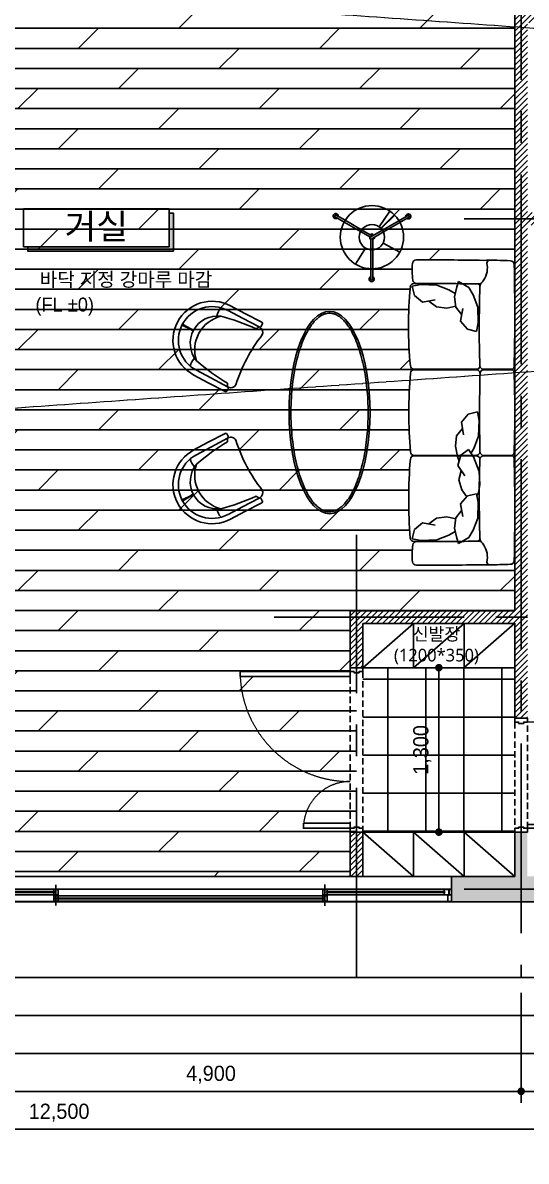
# Model space of a CAD drawing. Header units: millimetres. Extents: x -224448 to 1592092, y -164641 to 319001.
# Drawn here: x 78766 to 82742, y 82909 to 91912 of the extents above; entities that cross this region are included whole.
import ezdxf
from ezdxf.enums import TextEntityAlignment as Align

# ---------------------------------------------------------------- set-up
doc = ezdxf.new("R2010")
doc.units = ezdxf.units.MM
for name, pattern in [('CEN', [62, 60, -1, 0, -1]), ('CENTER2', [1.125, 0.75, -0.125, 0.125, -0.125]), ('DH-HID2', [1.2, 0.8, -0.4]), ('HIDDEN', [9.525, 6.35, -3.175])]:
    doc.linetypes.add(name, pattern=pattern)
doc.layers.get('Defpoints').update_dxf_attribs({"color": 35})
for name, color, linetype in [('ARREA', 1, 'Continuous'), ('DIM', 3, 'Continuous'), ('FU-FURM', 251, 'DH-HID2'), ('I-TEXT', 7, 'Continuous'), ('I_CON', 2, 'Continuous'), ('I_DOOR', 4, 'Continuous'), ('I_FUR', 6, 'Continuous'), ('I_HAT', 8, 'Continuous'), ('I_TXT', 7, 'Continuous'), ('I_WALL', 3, 'Continuous'), ('I_WIN', 5, 'Continuous')]:
    doc.layers.add(name, color=color, linetype=linetype)
doc.layers.add('I_CEN', color=1, linetype='CEN', lineweight=13)
doc.layers.add('I_DIM', color=1, linetype='Continuous', lineweight=13)
doc.styles.add('HY울릉도', font='')
doc.styles.add('IABU-글꼴스타일', font='')
doc.styles.add('NTOP', font='Dotum.ttf')
doc.styles.add('맑은고딕', font='malgun.ttf')
doc.styles.get('HY울릉도').set_extended_font_data('HY울릉도L')
doc.styles.get('IABU-글꼴스타일').set_extended_font_data('HY울릉도L')
doc.dimstyles.new('IABC-100 (SUB)', dxfattribs={"dimscale": 60, "dimtxt": 2, "dimasz": 1, "dimexe": 1.5, "dimexo": 2, "dimgap": 1, "dimtad": 1, "dimdec": 0, "dimdsep": 46, "dimlunit": 6, "dimtxsty": 'IABU-글꼴스타일', "dimblk": '1234_Dot', "dimcen": 1, "dimclrd": 4, "dimclre": 4, "dimclrt": 7, "dimadec": 0, "dimazin": 0, "dimtfac": 1, "dimtdec": 0, "dimtix": 1, "dimtmove": 2, "dimatfit": 3, "dimldrblk": '1234_Dot', "dimfxl": 2, "dimtolj": 1, "dimtzin": 0, "dimarcsym": 0})

# ---------------------------------------------------------------- blocks, each defined once
blk = doc.blocks.new('win11')
at = {"layer": 'I_WIN', "linetype": 'Continuous'}
for p, q in [((-132830.3, -160206.6), (-132860.3, -160206.6)), ((-132860.3, -160206.6), (-132860.3, -160297.6)), ((-132830.3, -160206.6), (-128765.3, -160206.6)), ((-132830.3, -160255.5), (-132830.3, -160206.6)), ((-131877.8, -160211.4), (-129735.3, -160211.4)), ((-131877.8, -160251.4), (-131877.8, -160211.4)), ((-131877.8, -160211.4), (-131842.8, -160211.4)), ((-131877.8, -160229.1), (-129735.3, -160229.1)), ((-129735.3, -160233.1), (-131877.8, -160233.1)), ((-131860.3, -160175.8), (-131860.3, -160340.9)), ((-131842.8, -160226.1), (-131848.4, -160227.9)), ((-131848.4, -160227.9), (-131848.4, -160234.3)), ((-131848.4, -160233.1), (-131848.4, -160229.1)), ((-131848.4, -160234.3), (-131842.8, -160236.1)), ((-131842.8, -160211.4), (-131842.8, -160226.1)), ((-131842.8, -160225.3), (-131840.1, -160226.7)), ((-131842.8, -160236.9), (-131840.1, -160235.5)), ((-131842.8, -160236.1), (-131842.8, -160251.4)), ((-131840.1, -160226.7), (-131839.5, -160227.7)), ((-131840.1, -160235.5), (-131839.5, -160234.5)), ((-131839.5, -160227.7), (-131839, -160229.1)), ((-131839.5, -160234.5), (-131839, -160233.1)), ((-129756.1, -160227.7), (-129756.6, -160229.1)), ((-129756.1, -160234.5), (-129756.6, -160233.1)), ((-129755.6, -160226.7), (-129756.1, -160227.7)), ((-129755.6, -160235.5), (-129756.1, -160234.5)), ((-129752.8, -160225.3), (-129755.6, -160226.7)), ((-129752.8, -160236.9), (-129755.6, -160235.5)), ((-129752.8, -160226.1), (-129752.8, -160211.5)), ((-129752.8, -160211.5), (-129717.8, -160211.5)), ((-129747.3, -160227.9), (-129752.8, -160226.1)), ((-129752.8, -160236.1), (-129747.3, -160234.3)), ((-129752.8, -160251.5), (-129752.8, -160236.1)), ((-129747.3, -160234.3), (-129747.3, -160227.9)), ((-129747.3, -160229.1), (-129747.3, -160233.1)), ((-129735.3, -160173.5), (-129735.3, -160341.2)), ((-129717.8, -160211.5), (-129717.8, -160251.5)), ((-128765.3, -160257.5), (-128765.3, -160206.6)), ((-128765.3, -160206.6), (-128735.3, -160206.6)), ((-132860.3, -160297.6), (-132860.3, -160306.6)), ((-132860.3, -160306.6), (-128735.3, -160306.4)), ((-132860.3, -160306.6), (-132842.9, -160306.6)), ((-132842.9, -160306.6), (-132842.9, -160257.6)), ((-132842.9, -160257.6), (-132830.3, -160257.6)), ((-132839.6, -160261.8), (-131860.3, -160261.8)), ((-132839.6, -160301.8), (-132839.6, -160261.8)), ((-132839.6, -160261.8), (-132801.6, -160261.8)), ((-132839.6, -160301.8), (-131860.3, -160301.8)), ((-132801.6, -160301.8), (-132839.6, -160301.8)), ((-132830.3, -160257.6), (-132830.3, -160255.5)), ((-132801.6, -160276.4), (-132807.2, -160278.2)), ((-132807.2, -160278.2), (-132807.2, -160284.7)), ((-132807.2, -160284.7), (-132801.6, -160286.4)), ((-132805.1, -160279.4), (-132805.1, -160283.4)), ((-132801.6, -160261.8), (-132801.6, -160276.4)), ((-132801.6, -160275.6), (-132798.9, -160277)), ((-132801.6, -160279.4), (-131860.3, -160279.4)), ((-131860.3, -160283.4), (-132801.6, -160283.4)), ((-132801.6, -160287.2), (-132798.9, -160285.8)), ((-132801.6, -160286.4), (-132801.6, -160301.8)), ((-132798.9, -160277), (-132798.3, -160278)), ((-132798.9, -160285.8), (-132798.3, -160284.9)), ((-132798.3, -160278), (-132797.8, -160279.4)), ((-132798.3, -160284.9), (-132797.8, -160283.4)), ((-131881.1, -160278), (-131881.7, -160279.4)), ((-131881.1, -160284.9), (-131881.7, -160283.4)), ((-131880.6, -160277), (-131881.1, -160278)), ((-131880.6, -160285.8), (-131881.1, -160284.9)), ((-131877.9, -160275.6), (-131880.6, -160277)), ((-131877.9, -160287.2), (-131880.6, -160285.8)), ((-131842.9, -160261.8), (-131877.9, -160261.8)), ((-131877.9, -160261.8), (-131877.9, -160276.4)), ((-131877.9, -160276.4), (-131872.3, -160278.2)), ((-131872.3, -160284.7), (-131877.9, -160286.4)), ((-131877.9, -160286.4), (-131877.9, -160301.8)), ((-131877.9, -160301.8), (-131842.9, -160301.8)), ((-131877.8, -160251.4), (-129735.3, -160251.4)), ((-131842.8, -160251.4), (-131877.8, -160251.4)), ((-131872.3, -160278.2), (-131872.3, -160284.7)), ((-131872.3, -160279.4), (-131872.3, -160283.4)), ((-131842.9, -160301.8), (-131842.9, -160261.8)), ((-129717.8, -160251.5), (-129752.8, -160251.5)), ((-129752.8, -160301.8), (-129752.8, -160261.8)), ((-129752.8, -160261.8), (-129717.8, -160261.8)), ((-129717.8, -160301.8), (-129752.8, -160301.8)), ((-129752.8, -160301.8), (-128735.3, -160301.8)), ((-129735.3, -160261.8), (-128735.3, -160261.8)), ((-129717.8, -160276.5), (-129723.4, -160278.2)), ((-129723.4, -160278.2), (-129723.4, -160284.7)), ((-129723.4, -160279.4), (-128788.5, -160279.4)), ((-128788.5, -160283.4), (-129723.4, -160283.4)), ((-129723.4, -160284.7), (-129717.8, -160286.5)), ((-129717.8, -160261.8), (-129717.8, -160276.5)), ((-129717.8, -160275.7), (-129715.1, -160277.1)), ((-129717.8, -160287.3), (-129715.1, -160285.9)), ((-129717.8, -160286.5), (-129717.8, -160301.8)), ((-129715.1, -160277.1), (-129714.5, -160278)), ((-129715.1, -160285.9), (-129714.5, -160284.9)), ((-129714.5, -160278), (-129714, -160279.5)), ((-129714.5, -160284.9), (-129714, -160283.5)), ((-128797.3, -160278), (-128797.8, -160279.4)), ((-128797.3, -160284.9), (-128797.8, -160283.4)), ((-128796.8, -160277), (-128797.3, -160278)), ((-128796.8, -160285.8), (-128797.3, -160284.9)), ((-128794, -160275.6), (-128796.8, -160277)), ((-128794, -160287.2), (-128796.8, -160285.8)), ((-128756, -160261.8), (-128794, -160261.8)), ((-128794, -160261.8), (-128794, -160276.4)), ((-128794, -160276.4), (-128788.5, -160278.2)), ((-128788.5, -160284.7), (-128794, -160286.4)), ((-128794, -160286.4), (-128794, -160301.8)), ((-128794, -160301.8), (-128756, -160301.8)), ((-128788.5, -160278.2), (-128788.5, -160284.7)), ((-128752.8, -160257.5), (-128765.3, -160257.5)), ((-128756, -160301.8), (-128756, -160261.8)), ((-128752.8, -160306.5), (-128752.8, -160257.5)), ((-128735.3, -160306.5), (-128752.8, -160306.5))]:
    blk.add_line(p, q, dxfattribs=at)
blk = doc.blocks.new('klsdfa')
at = {"layer": 'I_CEN'}
blk.add_arc((2937606.3, -1355168), 820.3, 90.70525, 181.30421, dxfattribs=at)
at = {"layer": 'I_DOOR'}
for points in [[(2937596.2, -1354346.6), (2937596.2, -1355186.6), (2937626.2, -1355186.6), (2937626.2, -1354346.6)], [(2936756.2, -1355186.6), (2936756.2, -1355286.6), (2936786.2, -1355286.6), (2936786.2, -1355256.6), (2936796.2, -1355256.6), (2936796.2, -1355216.6), (2936786.2, -1355216.6), (2936786.2, -1355186.6), (2936756.2, -1355186.6)], [(2937656.2, -1355186.6), (2937656.2, -1355286.6), (2937626.2, -1355286.6), (2937626.2, -1355256.6), (2937616.2, -1355256.6), (2937616.2, -1355216.6), (2937626.2, -1355216.6), (2937626.2, -1355186.6), (2937656.2, -1355186.6)]]:
    blk.add_lwpolyline(points, close=True, dxfattribs=at)
at = {"layer": 'I_FUR', "color": 8, "linetype": 'HIDDEN', "ltscale": 8}
for p, q in [((2937626.2, -1355186.6), (2936786.2, -1355186.6)), ((2936786.2, -1355286.6), (2937626.2, -1355286.6))]:
    blk.add_line(p, q, dxfattribs=at)
blk = doc.blocks.new('j30')
at = {"layer": 'I_CEN'}
for centre, radius, start, end in [((184538.2, -500), 870, 180, 270), ((184538.2, -1740), 370, 90, 180)]:
    blk.add_arc(centre, radius, start, end, dxfattribs=at)
at = {"layer": 'I_DOOR'}
for points in [[(183668.2, -540), (184538.2, -540), (184538.2, -500), (183668.2, -500)], [(184538.2, -470), (184638.2, -470), (184638.2, -500), (184608.2, -500), (184608.2, -510), (184568.2, -510), (184568.2, -500), (184538.2, -500), (184538.2, -470)], [(184168.2, -1700), (184538.2, -1700), (184538.2, -1740), (184168.2, -1740)], [(184538.2, -1770), (184638.2, -1770), (184638.2, -1740), (184608.2, -1740), (184608.2, -1730), (184568.2, -1730), (184568.2, -1740), (184538.2, -1740), (184538.2, -1770)]]:
    blk.add_lwpolyline(points, close=True, dxfattribs=at)
at = {"layer": 'I_FUR', "color": 8, "linetype": 'HIDDEN', "ltscale": 8}
for p, q in [((184538.2, -1740), (184538.2, -500)), ((184638.2, -500), (184638.2, -1740))]:
    blk.add_line(p, q, dxfattribs=at)
blk = doc.blocks.new('F-312')
at = {"layer": 'I_FUR'}
for p, q in [((-341.7, -25), (-341.7, -245.2)), ((-338.7, -25), (-338.7, -244.8)), ((338.8, -25), (338.8, -245.3)), ((341.8, -25), (341.8, -245.7)), ((1203.9, -178.6), (1203.7, -249.5)), ((-930.8, -329.5), (-988.7, -364.4)), ((-930.8, -329.5), (-834.2, -292.5)), ((-834.2, -292.5), (-709.5, -288.9)), ((-709.5, -288.9), (-641.8, -302.5)), ((-641.8, -302.5), (-659.8, -374.7)), ((-341.7, -304.5), (-341.7, -795.1)), ((-338.7, -305.2), (-338.7, -795.1)), ((63, -282.4), (-4.8, -296)), ((-4.8, -296), (13.2, -368.2)), ((187.6, -286.1), (63, -282.4)), ((284.2, -323.1), (187.6, -286.1)), ((284.2, -323.1), (322.9, -346.4)), ((350, -327.6), (293.3, -366.9)), ((338.8, -305.2), (338.8, -795.1)), ((341.8, -305.4), (341.8, -795.1)), ((465.9, -281.3), (350, -327.6)), ((569.2, -276.9), (465.9, -281.3)), ((569.2, -276.9), (636.2, -285.9)), ((636.2, -285.9), (655.4, -299.8)), ((709.5, -288.9), (641.8, -302.5)), ((641.8, -302.5), (659.8, -374.7)), ((834.2, -292.5), (709.5, -288.9)), ((930.8, -329.5), (834.2, -292.5)), ((930.8, -329.5), (988.7, -364.4)), ((-1024.7, -425.2), (-1036.2, -444.7)), ((-1036.2, -444.7), (-994.5, -458.6)), ((-988.7, -364.4), (-1024.7, -425.2)), ((-831.7, -465.9), (-772.7, -419.8)), ((-723, -428.8), (-822.4, -410.8)), ((-659.8, -374.7), (-723, -428.8)), ((13.2, -368.2), (76.4, -422.4)), ((76.4, -422.4), (175.8, -404.3)), ((185.1, -459.4), (126.1, -413.3)), ((293.3, -366.9), (338.5, -426)), ((338.5, -426), (418, -450.6)), ((384, -440.1), (347.9, -452.1)), ((418, -450.6), (502, -394.5)), ((532.5, -441.3), (460, -422.6)), ((611.7, -417.9), (532.5, -441.3)), ((665.5, -379.5), (611.7, -417.9)), ((659.8, -374.7), (723, -428.8)), ((723, -428.8), (822.4, -410.8)), ((831.7, -465.9), (772.7, -419.8)), ((988.7, -364.4), (1024.7, -425.2)), ((1036.2, -444.7), (994.5, -458.6)), ((1024.7, -425.2), (1036.2, -444.7)), ((-971, -520.7), (-1008, -617.3)), ((-994.5, -458.6), (-913.7, -475.9)), ((-971, -520.7), (-940.6, -470.1)), ((-913.7, -475.9), (-831.7, -465.9)), ((-839.9, -466.9), (-824.7, -537.8)), ((-824.7, -537.8), (-834.7, -619.8)), ((267.1, -469.4), (185.1, -459.4)), ((347.9, -452.1), (267.1, -469.4)), ((839.9, -466.9), (824.7, -537.8)), ((824.7, -537.8), (834.7, -619.8)), ((913.7, -475.9), (831.7, -465.9)), ((994.5, -458.6), (913.7, -475.9)), ((971, -520.7), (940.6, -470.1)), ((971, -520.7), (1008, -617.3)), ((-1008, -617.3), (-1011.7, -742)), ((-871.7, -728.5), (-889.8, -629.1)), ((-834.7, -619.8), (-880.8, -678.8)), ((834.7, -619.8), (880.8, -678.8)), ((871.7, -728.5), (889.8, -629.1)), ((1008, -617.3), (1011.7, -742)), ((-1011.7, -742), (-998.1, -809.7)), ((-998.1, -809.7), (-925.9, -791.7)), ((-925.9, -791.7), (-871.7, -728.5)), ((925.9, -791.7), (871.7, -728.5)), ((998.1, -809.7), (925.9, -791.7)), ((1011.7, -742), (998.1, -809.7)), ((-1516.6, -915.3), (-1557.4, -844.6)), ((-1502.7, -907.4), (-1543.6, -836.6)), ((-1468.6, -1071.9), (-1593.2, -988.4)), ((-1455.1, -1056.2), (-1560.1, -949)), ((-1441.5, -1045.3), (-1516.6, -915.3)), ((-1427.6, -1037.6), (-1502.7, -907.4)), ((-1338, -1041.2), (-1267.3, -908.9)), ((-1385.3, -1142.8), (-1441.5, -1045.3)), ((-1371.5, -1134.8), (-1427.6, -1037.6)), ((-1395.6, -1125), (-1444.6, -1210)), ((-1386.3, -1141), (-1430.9, -1218.2)), ((-1406.6, -1138.6), (-1403.4, -1138.6)), ((-1405.1, -1122.6), (-1397, -1122.6)), ((-1374.2, -1119.9), (-1377.1, -1125)), ((-1375.7, -1122.6), (-1286.5, -1122.6)), ((-1370.4, -1138.6), (-1286.8, -1138.6)), ((-1286.8, -1138.6), (-1136.5, -1138.6)), ((-1286.5, -1122.6), (-1136.4, -1122.6)), ((-1136.5, -1138.6), (-1054.8, -1138.6)), ((-1136.4, -1122.6), (-1054.8, -1122.6)), ((-1444.6, -1210), (-1519.8, -1340.1)), ((-1430.9, -1218.2), (-1506, -1348.2)), ((-1300.2, -1179.5), (-1171.9, -1257.3)), ((-1519.8, -1340.1), (-1560.6, -1410.9)), ((-1506, -1348.2), (-1546.8, -1418.9)), ((-783.6, -2131.4), (-713.9, -1999.5)), ((-746, -2151.3), (-676.3, -2019.4)), ((-697.5, -1994.5), (-681.4, -2003)), ((-676.3, -2019.4), (-661.1, -2042.6)), ((676.3, -2019.4), (661.1, -2042.6)), ((746, -2151.3), (676.3, -2019.4)), ((697.5, -1994.5), (681.4, -2003)), ((783.6, -2131.4), (713.9, -1999.5)), ((-844.1, -2245.8), (-783.6, -2131.4)), ((-806.5, -2265.6), (-746, -2151.3)), ((806.5, -2265.6), (746, -2151.3)), ((844.1, -2245.8), (783.6, -2131.4)), ((-200.8, -2263.8), (-273.4, -2401.1)), ((-273.4, -2401.1), (-203.7, -2269.2)), ((-235.8, -2421), (-166.1, -2289.1)), ((-203.7, -2269.2), (-231.4, -2269.7)), ((-171.2, -2272.7), (-187.3, -2264.1)), ((235.8, -2421), (166.1, -2289.1)), ((171.2, -2272.7), (187.3, -2264.1)), ((200.8, -2263.8), (273.4, -2401.1)), ((203.7, -2269.2), (231.4, -2269.7)), ((273.4, -2401.1), (203.7, -2269.2)), ((-333.8, -2515.5), (-273.4, -2401.1)), ((-273.4, -2401.1), (-333.8, -2515.5)), ((-296.2, -2535.3), (-235.8, -2421)), ((296.2, -2535.3), (235.8, -2421)), ((333.8, -2515.5), (273.4, -2401.1)), ((273.4, -2401.1), (333.8, -2515.5))]:
    blk.add_line(p, q, dxfattribs=at)
for radius in [250, 100]:
    blk.add_circle((-1386.3, -1128.7), radius, dxfattribs=at)
for centre, radius, start, end in [((-770.8, -16735.4), 16735.4, 88.59939, 91.36845), ((0, -10162.7), 10162.7, 88.20263, 91.79737), ((771.1, -16755.8), 16755.8, 88.63237, 91.39975), ((2193.8, -188.8), 3397.5, 177.40062, 181.02282), ((-1170.2, -34.8), 30, 91.38474, 180), ((-361.7, -25), 20, 0, 90), ((-318.7, -25), 20, 90, 180), ((318.8, -25), 20, 0, 90), ((361.8, -25), 20, 90, 180), ((1170.3, -34.8), 30, 0, 88.61526), ((-2435.7, -198.6), 3639.7, 359.97379, 2.58012), ((21220.1, -660.7), 22427, 178.94948, 180.29926), ((-1183.4, -200.3), 20, 180.02116, 275.07823), ((-1145.7, -398.3), 181.7, 57.58776, 101.41564), ((-1076.8, -297.7), 60, 43.42327, 61.65673), ((-989.6, -215.2), 60, 223.42327, 267.73318), ((20793.9, -674.3), 21813.9, 178.93528, 180.32022), ((-371.7, -245.2), 30, 272.18103, 0), ((-308.7, -244.8), 30, 180, 268.71191), ((308.8, -245.3), 30, 271.20474, 0), ((371.8, -245.7), 30, 180, 267.92689), ((990.1, -215.2), 60, 272.26682, 316.57673), ((-20793.4, -674.3), 21813.9, 359.67978, 1.06472), ((1077.3, -297.7), 60, 118.34327, 136.57673), ((1146.2, -398.3), 181.7, 78.58436, 122.41224), ((1183.9, -200.3), 20, 264.92177, 359.97884), ((-21219.6, -660.7), 22427, 359.70074, 1.05052), ((-996.7, -295), 20, 90, 180), ((-680.4, 7859.6), 8140.7, 267.79455, 272.18103), ((-371.7, -304.5), 30, 0, 78.94607), ((-308.7, -305.2), 30, 88.98782, 180), ((10.3, 13945.4), 14223.9, 268.71191, 271.20474), ((308.8, -305.2), 30, 0, 91.01218), ((371.8, -305.4), 30, 87.75208, 180), ((675, 8132.8), 8413.9, 267.92689, 272.16235), ((997.3, -295), 20, 0, 90), ((-1176.7, -778.4), 30, 178.93272, 265.34866), ((-1121.9, -197.1), 613.8, 264.64822, 277.04177), ((-1049.8, -776.5), 30, 276.11973, 1.06246), ((-989.7, -796.1), 30, 180.29758, 265.15525), ((-371.7, -795.1), 30, 275.78885, 0), ((-308.7, -795.1), 30, 180, 265.61685), ((308.8, -795.1), 30, 274.38315, 0), ((371.8, -795.1), 30, 180, 264.96507), ((990.2, -796.1), 30, 274.84475, 359.70242), ((1050.3, -776.5), 30, 178.93754, 263.88027), ((1122.4, -197.1), 613.8, 262.95823, 275.35178), ((1177.2, -778.4), 30, 274.65134, 1.06728), ((-1550.6, -840.5), 20, 323.54192, 276.45396), ((-1550.5, -840.6), 7.99, 30, 210), ((-679.2, 2392.5), 3232.3, 264.42327, 275.51124), ((0, 3106.2), 3943.5, 265.47608, 274.52392), ((686.9, 2965.2), 3803.4, 265.20701, 274.61196), ((-1405, -1130.6), 8.07, 90.47147, 258.56843), ((-1381.1, -1115.9), 7.99, 330, 128.01788), ((-1378.4, -1138.8), 7.99, 210, 30), ((-1054.6, -1130.6), 20, 203.54192, 156.45396), ((-1054.8, -1130.6), 7.99, 270, 90), ((-1553.8, -1415.1), 20, 83.54192, 36.45396), ((-1553.7, -1414.9), 7.99, 150, 330), ((857.6, -2743.9), 1672.8, 155.2121, 165.36025), ((-703.2, -2005.2), 12.2, 62.1409, 152.1409), ((-687.1, -2013.7), 12.2, 332.1409, 62.1409), ((-634.1, -2034.8), 44.5, 62.1409, 152.1409), ((158.5, -1011.9), 1250.1, 231.87696, 252.40484), ((-158.5, -1011.9), 1250.1, 287.59516, 308.12304), ((634.1, -2034.8), 44.5, 27.8591, 117.8591), ((-857.6, -2743.9), 1672.8, 14.63975, 24.7879), ((687.1, -2013.7), 12.2, 117.8591, 207.8591), ((703.2, -2005.2), 12.2, 27.8591, 117.8591), ((-570.2, -2390.6), 309.8, 152.1409, 332.1409), ((-240.2, -2242.9), 44.5, 332.1409, 62.1409), ((240.2, -2242.9), 44.5, 117.8591, 207.8591), ((570.2, -2390.6), 309.8, 207.8591, 27.8591), ((-570.2, -2390.6), 267.3, 152.1409, 332.1409), ((-734.3, -2214.9), 141.6, 228.46031, 258.43055), ((-547.9, -2349.4), 214.8, 172.43828, 310.19599), ((-498.2, -2258.5), 270, 193.40031, 289.23396), ((-1666.3, -1409.9), 1672.8, 318.71871, 329.0697), ((-192.9, -2274.9), 12.2, 62.1409, 152.1409), ((-176.8, -2283.4), 12.2, 332.1409, 62.1409), ((176.8, -2283.4), 12.2, 117.8591, 207.8591), ((192.9, -2274.9), 12.2, 27.8591, 117.8591), ((1666.3, -1409.9), 1672.8, 210.9303, 221.28129), ((570.2, -2390.6), 267.3, 207.8591, 27.8591), ((547.9, -2349.4), 214.8, 229.80401, 7.56172), ((498.2, -2258.5), 270, 250.76604, 346.59969), ((734.3, -2214.9), 141.6, 281.56945, 311.53969), ((-1065, -2360.3), 449.6, 324.1217, 336.7973), ((-266.5, -2782.4), 449.6, 147.48629, 160.16011), ((-332.6, -2427.3), 141.6, 226.16391, 255.8215), ((332.6, -2427.3), 141.6, 284.1785, 313.83609), ((266.5, -2782.4), 449.6, 19.83989, 32.51371), ((1065, -2360.3), 449.6, 203.2027, 215.8783)]:
    blk.add_arc(centre, radius, start, end, dxfattribs=at)
at = {"layer": 'I_FUR', "extrusion": (0, 0, -1)}
blk.add_ellipse((0, -1463.6), major_axis=(800, 0), ratio=0.4, dxfattribs=at)
at = {"layer": 'I_FUR'}
blk.add_open_spline([(785, -1463.6), (785, -1472.7), (783.9, -1481.7), (779.5, -1499.9), (776.3, -1509), (767.4, -1527.3), (761.8, -1536.5), (748.2, -1554.7), (740.3, -1563.8), (722.1, -1581.9), (711.8, -1590.8), (689.1, -1608.2), (676.6, -1616.8), (649.5, -1633.5), (634.9, -1641.6), (603.7, -1657.3), (587.1, -1664.8), (552.2, -1679.3), (533.8, -1686.2), (487.3, -1702.1), (458.4, -1710.7), (397.8, -1726.2), (366.1, -1733.2), (300.7, -1745.3), (266.9, -1750.5), (197.8, -1759), (162.5, -1762.2), (91.2, -1766.9), (55.1, -1768.2), (-17.1, -1768.9), (-53.3, -1768.2), (-125.2, -1765), (-160.8, -1762.4), (-230.8, -1755.3), (-265.2, -1750.7), (-332.1, -1739.9), (-364.5, -1733.5), (-427, -1719.1), (-457, -1711.1), (-513.8, -1693.5), (-540.6, -1683.9), (-590.7, -1663.5), (-614, -1652.6), (-656.3, -1629.8), (-675.5, -1617.8), (-705.3, -1596.1), (-716.9, -1586.5), (-737.5, -1566.9), (-746.4, -1557), (-761.4, -1537.2), (-767.5, -1527.2), (-776.1, -1509.2), (-779, -1501.2), (-783.2, -1485.3), (-784.4, -1477.4), (-785.3, -1461.5), (-784.8, -1453.6), (-782.3, -1437.7), (-780.2, -1429.8), (-774.3, -1413.8), (-770.4, -1405.8), (-761, -1389.7), (-755.3, -1381.7), (-742.3, -1365.7), (-734.9, -1357.8), (-718.2, -1342.1), (-709.1, -1334.3), (-689, -1319), (-678.1, -1311.5), (-649.4, -1293.5), (-630.8, -1283.3), (-590.4, -1263.7), (-568.7, -1254.4), (-522.4, -1236.8), (-497.9, -1228.6), (-446.5, -1213.3), (-419.6, -1206.3), (-363.8, -1193.7), (-334.9, -1188), (-275.6, -1178.1), (-245.2, -1173.9), (-183.3, -1166.9), (-151.8, -1164.2), (-88.2, -1160.3), (-56.1, -1159.2), (8.2, -1158.4), (40.4, -1158.8), (104.5, -1161.1), (136.3, -1163.1), (199.2, -1168.5), (230.2, -1172), (290.9, -1180.4), (320.6, -1185.4), (378.2, -1196.7), (406.1, -1203), (459.8, -1217), (485.6, -1224.7), (534.5, -1241.1), (557.7, -1249.9), (601, -1268.6), (621.3, -1278.4), (658.4, -1298.8), (675.4, -1309.5), (705.8, -1331.3), (719.2, -1342.6), (739.8, -1362.9), (747.7, -1371.9), (761.3, -1390), (766.9, -1399.1), (775.8, -1417.3), (779.2, -1426.3), (783.7, -1444.3), (784.9, -1453.3), (785, -1462.7), (785, -1463.2), (785, -1463.6)], degree=3, knots=[0, 0, 0, 0, 0.096006, 0.096006, 0.192013, 0.192013, 0.288019, 0.288019, 0.384026, 0.384026, 0.480032, 0.480032, 0.576039, 0.576039, 0.672045, 0.672045, 0.768052, 0.768052, 0.864058, 0.864058, 1.000623, 1.000623, 1.137188, 1.137188, 1.273752, 1.273752, 1.410317, 1.410317, 1.546881, 1.546881, 1.683446, 1.683446, 1.820011, 1.820011, 1.956575, 1.956575, 2.09314, 2.09314, 2.229705, 2.229705, 2.366269, 2.366269, 2.502834, 2.502834, 2.639398, 2.639398, 2.743847, 2.743847, 2.848296, 2.848296, 2.952744, 2.952744, 3.036859, 3.036859, 3.120973, 3.120973, 3.205087, 3.205087, 3.289202, 3.289202, 3.373316, 3.373316, 3.45743, 3.45743, 3.541545, 3.541545, 3.625659, 3.625659, 3.709774, 3.709774, 3.831324, 3.831324, 3.952874, 3.952874, 4.074424, 4.074424, 4.195974, 4.195974, 4.317525, 4.317525, 4.439075, 4.439075, 4.560625, 4.560625, 4.682175, 4.682175, 4.803725, 4.803725, 4.925276, 4.925276, 5.046826, 5.046826, 5.168376, 5.168376, 5.289926, 5.289926, 5.411476, 5.411476, 5.533027, 5.533027, 5.654577, 5.654577, 5.776127, 5.776127, 5.897677, 5.897677, 5.992828, 5.992828, 6.087979, 6.087979, 6.18313, 6.18313, 6.278281, 6.278281, 6.283185, 6.283185, 6.283185, 6.283185], dxfattribs=at)
blk = doc.blocks.new('1234_Dot')
at = {"color": 0, "linetype": 'ByBlock', "lineweight": -2}
blk.add_line((-0.5, 0), (-1, 0), dxfattribs=at)
at = {"color": 0, "linetype": 'ByBlock', "const_width": 0.5}
blk.add_lwpolyline([(-0.25, 0, 1), (0.25, 0, 1)], format="xyb", close=True, dxfattribs=at)
blk = doc.blocks.new('*D167')
at = {"layer": 'Defpoints', "color": 0, "ltscale": 50, "transparency": 16777216}
for p in [(82052.5, 86811.6), (82052.5, 86811.6), (82052.5, 85511.6)]:
    blk.add_point(p, dxfattribs=at)
at = {"layer": 'DIM', "color": 4, "lineweight": -2, "ltscale": 50, "transparency": 16777216}
for p, q in [((82172.5, 86811.6), (82142.5, 86811.6)), ((82052.5, 85571.6), (82052.5, 86751.6)), ((82172.5, 85511.6), (82142.5, 85511.6))]:
    blk.add_line(p, q, dxfattribs=at)
at = {"layer": 'DIM', "color": 4, "lineweight": -2, "ltscale": 50, "transparency": 16777216, "xscale": 60, "yscale": 60, "zscale": 60}
for p, rotation in [((82052.5, 86811.6), 90), ((82052.5, 85511.6), 270)]:
    blk.add_blockref('1234_Dot', p, dxfattribs=dict(at, rotation=rotation))
at = {"layer": 'DIM', "color": 7, "ltscale": 50, "transparency": 16777216, "insert": (81921.1, 86161.6), "char_height": 120, "attachment_point": 5, "rotation": 90, "style": 'IABU-글꼴스타일'}
blk.add_mtext('\\A1;1,300', dxfattribs=at)
blk = doc.blocks.new('*D184')
at = {"layer": 'Defpoints', "color": 0, "ltscale": 50, "transparency": 16777216}
for p in [(77802.5, 84361.6), (82702.5, 84361.6), (82702.5, 83461.6)]:
    blk.add_point(p, dxfattribs=at)
at = {"layer": 'DIM', "color": 4, "lineweight": -2, "ltscale": 50, "transparency": 16777216}
for p, q in [((77802.5, 84241.6), (77802.5, 83371.6)), ((82702.5, 84241.6), (82702.5, 83371.6)), ((77862.5, 83461.6), (82642.5, 83461.6))]:
    blk.add_line(p, q, dxfattribs=at)
at = {"layer": 'DIM', "color": 4, "lineweight": -2, "ltscale": 50, "transparency": 16777216, "xscale": 60, "yscale": 60, "zscale": 60, "rotation": 180}
blk.add_blockref('1234_Dot', (77802.5, 83461.6), dxfattribs=at)
at = {"layer": 'DIM', "color": 4, "lineweight": -2, "ltscale": 50, "transparency": 16777216, "xscale": 60, "yscale": 60, "zscale": 60}
blk.add_blockref('1234_Dot', (82702.5, 83461.6), dxfattribs=at)
at = {"layer": 'DIM', "color": 7, "ltscale": 50, "transparency": 16777216, "insert": (80252.5, 83593.1), "char_height": 120, "attachment_point": 5, "style": 'IABU-글꼴스타일'}
blk.add_mtext('\\A1;4,900', dxfattribs=at)
blk = doc.blocks.new('*D185')
at = {"layer": 'Defpoints', "color": 0, "ltscale": 50, "transparency": 16777216}
for p in [(82702.5, 84361.6), (85302.5, 84361.6), (82702.5, 83461.6)]:
    blk.add_point(p, dxfattribs=at)
at = {"layer": 'DIM', "color": 4, "lineweight": -2, "ltscale": 50, "transparency": 16777216}
for p, q in [((82702.5, 84241.6), (82702.5, 83371.6)), ((85302.5, 84241.6), (85302.5, 83371.6)), ((85242.5, 83461.6), (82762.5, 83461.6))]:
    blk.add_line(p, q, dxfattribs=at)
at = {"layer": 'DIM', "color": 4, "lineweight": -2, "ltscale": 50, "transparency": 16777216, "xscale": 60, "yscale": 60, "zscale": 60, "rotation": 180}
blk.add_blockref('1234_Dot', (82702.5, 83461.6), dxfattribs=at)
at = {"layer": 'DIM', "color": 4, "lineweight": -2, "ltscale": 50, "transparency": 16777216, "xscale": 60, "yscale": 60, "zscale": 60}
blk.add_blockref('1234_Dot', (85302.5, 83461.6), dxfattribs=at)
at = {"layer": 'DIM', "color": 7, "ltscale": 50, "transparency": 16777216, "insert": (84002.5, 83593.1), "char_height": 120, "attachment_point": 5, "style": 'IABU-글꼴스타일'}
blk.add_mtext('\\A1;2,600', dxfattribs=at)
blk = doc.blocks.new('*D186')
at = {"layer": 'Defpoints', "color": 0, "ltscale": 50, "transparency": 16777216}
for p in [(72802.5, 84361.6), (85302.5, 84361.6), (72802.5, 83161.6)]:
    blk.add_point(p, dxfattribs=at)
at = {"layer": 'DIM', "color": 4, "lineweight": -2, "ltscale": 50, "transparency": 16777216}
for p, q in [((72802.5, 84241.6), (72802.5, 83071.6)), ((85302.5, 84241.6), (85302.5, 83071.6)), ((85242.5, 83161.6), (72862.5, 83161.6))]:
    blk.add_line(p, q, dxfattribs=at)
at = {"layer": 'DIM', "color": 4, "lineweight": -2, "ltscale": 50, "transparency": 16777216, "xscale": 60, "yscale": 60, "zscale": 60, "rotation": 180}
blk.add_blockref('1234_Dot', (72802.5, 83161.6), dxfattribs=at)
at = {"layer": 'DIM', "color": 4, "lineweight": -2, "ltscale": 50, "transparency": 16777216, "xscale": 60, "yscale": 60, "zscale": 60}
blk.add_blockref('1234_Dot', (85302.5, 83161.6), dxfattribs=at)
at = {"layer": 'DIM', "color": 7, "ltscale": 50, "transparency": 16777216, "insert": (79052.5, 83293.1), "char_height": 120, "attachment_point": 5, "style": 'IABU-글꼴스타일'}
blk.add_mtext('\\A1;12,500', dxfattribs=at)

msp = doc.modelspace()

# ---------------------------------------------------------------- hatches: boundary and pattern name
at = {"layer": 'I_HAT'}
h = msp.add_hatch(color=256, dxfattribs=at)
h.dxf.hatch_style = 1
h.paths.add_polyline_path([(73302.484, 96861.633), (72702.484, 96861.633), (72702.484, 96661.633), (72711.564, 96661.633), (72802.484, 96661.633), (72902.484, 96661.633), (73302.484, 96661.633)])
h.paths.add_polyline_path([(72902.484, 95761.633), (72702.484, 95761.633), (72702.484, 84961.633), (73302.484, 84961.633), (73302.484, 85161.633), (72902.484, 85161.633), (72902.484, 88311.633), (72902.484, 90311.633), (72902.484, 94511.633)])
h.paths.add_polyline_path([(82977.484, 85161.633), (82752.484, 85161.633), (82752.484, 85511.633), (82652.484, 85511.633), (82652.484, 85161.633), (82152.484, 85161.633), (82152.484, 84961.633), (82977.484, 84961.633)])
h.paths.add_polyline_path([(85402.484, 90861.633), (85202.484, 90861.633), (85202.484, 85161.633), (84977.484, 85161.633), (84977.484, 84961.633), (85402.484, 84961.633)])
h.paths.add_polyline_path([(85402.484, 94263.236), (85202.484, 94263.236), (85202.484, 91811.633), (85202.484, 91461.633), (85402.484, 91461.633)])
h.paths.add_polyline_path([(85402.484, 96661.633), (85402.484, 96861.633), (84802.484, 96861.633), (84802.484, 96661.633), (85202.484, 96661.633), (85202.484, 94611.633), (85202.484, 94263.236), (85402.484, 94263.236)])
h = msp.add_hatch(dxfattribs=at)
h.set_pattern_fill('ANSI31', color=256, scale=10)
h.set_pattern_definition([(45, (-20650, 42020), (-22.45064, 22.45064), [])])
h.paths.add_polyline_path([(85202.484, 92011.633), (82752.484, 92011.633), (82752.484, 92061.633), (82652.484, 92061.633), (82652.484, 87261.633), (81352.484, 87261.633), (81352.484, 86811.633), (81452.484, 86811.633), (81452.484, 87161.633), (82652.484, 87161.633), (82652.484, 86411.633), (82752.484, 86411.633), (82752.484, 90311.633), (84252.484, 90311.633), (84252.484, 90411.633), (82752.484, 90411.633), (82752.484, 91911.633), (85202.484, 91911.633)])
h.paths.add_polyline_path([(82752.484, 94411.633), (84402.484, 94411.633), (84402.484, 94511.633), (82752.484, 94511.633), (82752.484, 95711.633), (82652.484, 95711.633), (82652.484, 94411.633), (82652.484, 92961.633), (82752.484, 92961.633)])
h.paths.add_polyline_path([(85202.484, 94511.633), (85002.484, 94511.633), (85002.484, 94502.554), (85002.484, 94411.633), (85202.484, 94411.633)])
h.paths.add_polyline_path([(81452.484, 85511.633), (81352.484, 85511.633), (81352.484, 85161.633), (81452.484, 85161.633)])
h.paths.add_polyline_path([(77852.484, 91011.633), (77752.484, 91011.633), (77752.484, 90961.633), (72902.484, 90961.633), (72902.484, 90861.633), (77752.484, 90861.633), (77752.484, 86111.633), (77852.484, 86111.633)])
h.paths.add_polyline_path([(77852.484, 85211.633), (77752.484, 85211.633), (77752.484, 85161.633), (77852.484, 85161.633)])
h.paths.add_polyline_path([(77852.484, 96661.633), (77752.484, 96661.633), (77752.484, 91911.633), (77852.484, 91911.633)])
h = msp.add_hatch(dxfattribs=at)
h.set_pattern_fill('DOLMIT', color=256, scale=25, double=1)
h.set_pattern_definition([(0, (-20650, 42020), (0, 158.75), []), (45, (-20650, 42020), (-317.4998, 317.4998), [224.5064, -449.0128])])
h.paths.add_polyline_path([(82652.484, 92061.633), (82652.484, 92091.633), (82652.484, 92931.633), (82652.484, 92961.633), (82652.484, 94411.633), (82652.484, 95711.633), (82652.484, 95741.633), (82652.484, 96581.633), (82652.484, 96611.633), (82652.484, 96661.633), (81752.484, 96661.633), (81752.484, 96061.633), (78452.484, 96061.633), (78452.484, 92911.633), (78582.484, 92911.633), (78217.484, 92411.633), (78582.484, 91911.633), (77852.484, 91911.633), (77852.484, 91911.633), (77852.484, 91881.633), (77852.484, 91041.633), (77852.484, 91011.633), (77852.484, 90461.633), (78252.484, 90461.633), (78252.484, 87461.633), (77852.484, 87461.633), (77852.484, 86111.633), (77802.484, 86111.633), (77802.484, 85211.633), (77852.484, 85211.633), (77852.484, 85161.633), (81352.484, 85161.633), (81352.484, 85511.633), (81402.484, 85511.633), (81402.484, 86771.633), (81382.484, 86771.633), (81352.484, 86781.633), (81352.484, 86741.633), (81352.484, 85911.633, -0.40080573), (80483.404, 86741.633), (80482.484, 86741.633), (80482.484, 86781.633), (81352.484, 86781.633), (81352.484, 86811.633), (81352.484, 87261.633), (82652.484, 87261.633), (82647.723, 87659.484, -0.41421356), (82617.723, 87629.484, -0.01137278), (82452.212, 87625.795, -0.50118324), (82433.043, 87651.475, 0.2060648), (82400.413, 87791.401, -0.05301842), (82407.584, 87780.933, -0.19360103), (82432.298, 87647.565, 0.44025486), (82452.208, 87625.795, 0.00131303), (82471.324, 87625.837), (82402.991, 87626.03, -0.00588961), (81874.674, 87622.566, -0.39600845), (81844.214, 87650.128, -0.05412982), (81846.169, 87782.633, -0.31566123), (81865.705, 87811.005, -0.48601721), (81826.493, 87837.238, -0.0410269), (81827.477, 88460.363, -0.4193379), (81857.373, 88490.984, -0.39206699), (81827.451, 88518.692, -0.03949918), (81827.451, 89140.777, -0.39198055), (81857.364, 89168.484), (81857.581, 89171.485, -0.3894914), (81827.522, 89198.751, -0.04765668), (81826.995, 89813.525, -0.4720466), (81856.25, 89849.441, -0.00021923), (81875.379, 89849.54, -0.37736067), (81846.169, 89876.335, -0.05412982), (81844.214, 90008.841, -0.39600845), (81874.674, 90036.403, -0.00588961), (82402.991, 90032.939, -0.01580616), (82617.723, 90029.984, -0.41421356), (82647.723, 89999.984)])
h.paths.add_polyline_path([(81352.484, 86741.633), (80483.404, 86741.633, 0.40080573), (81352.484, 85911.633)], flags=17)
h = msp.add_hatch(color=256, dxfattribs=at)
h.dxf.hatch_style = 1
h.paths.add_polyline_path([(79955.214, 90406.382), (79921.464, 90406.382), (79921.464, 90140.132), (78805.331, 90140.132), (78805.331, 90106.382), (79955.214, 90106.382)])
h = msp.add_hatch(dxfattribs=at)
h.set_pattern_fill('_USER', color=256, scale=300, double=1, pattern_type=0)
h.set_pattern_definition([(0, (-20650, 42020), (0, 300), []), (90, (-20650, 42020), (-300, 2e-14), [])])
h.paths.add_polyline_path([(82652.484, 85511.633), (82652.484, 86381.633), (82652.484, 86411.633), (82652.484, 86811.633), (81452.484, 86811.633), (81452.484, 86781.633), (81452.484, 85511.633)])
h.paths.add_polyline_path([(82022.484, 85903.062), (82022.484, 86420.205), (81819.627, 86420.205), (81819.627, 85903.062)], flags=24)

# ---------------------------------------------------------------- linework, layer by layer
at = {"layer": 'ARREA', "color": 1, "linetype": 'CENTER2', "ltscale": 2000}
for p, q in [((82702.484, 97461.633), (82702.484, 84361.633)), ((86002.484, 90361.633), (82052.484, 90361.633)), ((81402.484, 84361.633), (81402.484, 87861.633)), ((80752.484, 87211.633), (83352.484, 87211.633)), ((86002.484, 85061.633), (72102.484, 85061.633))]:
    msp.add_line(p, q, dxfattribs=at)
at = {"layer": 'Defpoints'}
for points in [[(70902.484, 98661.633), (87202.484, 98661.633), (87202.484, 83161.633), (70902.484, 83161.633)], [(71202.484, 98361.633), (86902.484, 98361.633), (86902.484, 83461.633), (71202.484, 83461.633)], [(71502.484, 98061.633), (86602.484, 98061.633), (86602.484, 83761.633), (71502.484, 83761.633)], [(71802.484, 97761.633), (86302.484, 97761.633), (86302.484, 84061.633), (71802.484, 84061.633)], [(72102.484, 97461.633), (86002.484, 97461.633), (86002.484, 84361.633), (72102.484, 84361.633)]]:
    msp.add_lwpolyline(points, close=True, dxfattribs=at)
at = {"layer": 'I_CEN'}
for p, q in [((-107990, 105361.633), (312010, 75661.633)), ((312010, 105361.633), (-107990, 75661.633))]:
    msp.add_line(p, q, dxfattribs=at)
at = {"layer": 'I_CON', "color": 2}
for p, q in [((82752.484, 85511.633), (82652.484, 85511.633)), ((82652.484, 85511.633), (82652.484, 85161.633)), ((82652.484, 85161.633), (82152.484, 85161.633)), ((82152.484, 85161.633), (82152.484, 84961.633)), ((82977.484, 84961.633), (82152.484, 84961.633))]:
    msp.add_line(p, q, dxfattribs=at)
at = {"layer": 'I_FUR', "color": 6, "linetype": 'Continuous'}
for p, q in [((81852.484, 87161.633), (81852.484, 86811.633)), ((82252.484, 87163.258), (82252.484, 86813.258)), ((81452.484, 86811.633), (82652.484, 86811.633)), ((81452.484, 85511.633), (82652.484, 85511.633)), ((81852.484, 85161.633), (81852.484, 85511.633)), ((82252.484, 85160.008), (82252.484, 85510.008))]:
    msp.add_line(p, q, dxfattribs=at)
at = {"layer": 'I_HAT'}
for p, q in [((81852.484, 87161.633), (81452.484, 86811.633)), ((82252.484, 87161.633), (81852.484, 86811.633)), ((82652.484, 87163.258), (82252.484, 86813.258)), ((81852.484, 85161.633), (81452.484, 85511.633)), ((82252.484, 85161.633), (81852.484, 85511.633)), ((82652.484, 85160.008), (82252.484, 85510.008))]:
    msp.add_line(p, q, dxfattribs=at)
at = {"layer": 'I_TXT', "color": 142}
msp.add_lwpolyline([(78771.581, 90440.132), (79921.464, 90440.132), (79921.464, 90140.132), (78771.581, 90140.132)], close=True, dxfattribs=at)
msp.add_lwpolyline([(79921.464, 90406.382), (79955.214, 90406.382), (79955.214, 90106.382), (78805.331, 90106.382), (78805.331, 90140.132)], dxfattribs=at)
at = {"layer": 'I_WALL'}
for p, q in [((82652.484, 92061.633), (82652.484, 87261.633)), ((81352.484, 87261.633), (82652.484, 87261.633)), ((81352.484, 87261.633), (81352.484, 86811.633)), ((81452.484, 87161.633), (82652.484, 87161.633)), ((81452.484, 87161.633), (81452.484, 86811.633)), ((82652.484, 87163.258), (82652.484, 86411.633)), ((81452.484, 86811.633), (81352.484, 86811.633)), ((82752.484, 86411.633), (82652.484, 86411.633))]:
    msp.add_line(p, q, dxfattribs=at)
msp.add_lwpolyline([(81452.484, 85511.633), (81352.484, 85511.633), (81352.484, 85161.633), (81452.484, 85161.633)], close=True, dxfattribs=at)
at = {"layer": 'I_WIN'}
msp.add_lwpolyline([(73302.484, 84961.633), (82152.484, 84961.633), (82152.484, 85161.633), (73302.484, 85161.633)], close=True, dxfattribs=at)

# ---------------------------------------------------------------- block references
at = {"layer": 'FU-FURM', "rotation": 270}
msp.add_blockref('F-312', (82652.487, 88829.734), dxfattribs=at)
at = {"layer": 'I_DIM', "xscale": -1, "rotation": 180}
msp.add_blockref('win11', (210887.8, -75244.922), dxfattribs=at)
at = {"layer": 'I_DOOR', "color": 3, "rotation": 270}
msp.add_blockref('klsdfa', (1437939.125, 3023167.793), dxfattribs=at)
at = {"layer": 'I_HAT'}
msp.add_blockref('j30', (-103185.742, 87281.66), dxfattribs=at)

# ---------------------------------------------------------------- texts
at = {"layer": 'I-TEXT', "style": 'NTOP'}
for s, p in [('바닥 지정 강마루 마감', (79580.95, 89881.382)), ('(FL %%P0)', (79096.95, 89683.382))]:
    msp.add_text(s, height=109.9999, dxfattribs=at).set_placement(p, align=Align.MIDDLE_CENTER)
at = {"layer": 'I_TXT', "color": 142, "insert": (79346.523, 90290.132), "char_height": 200, "width": 1149.88274, "attachment_point": 5, "style": 'HY울릉도'}
msp.add_mtext('{\\fPretendard Variable Medium|b0|i0|c129|p2;거실}', dxfattribs=at)
at = {"layer": 'I_TXT', "insert": (82033.399, 86983.647), "char_height": 100, "width": 3000, "attachment_point": 5, "style": '맑은고딕'}
msp.add_mtext('신발장\\P(1200*350)', dxfattribs=at)

# ---------------------------------------------------------------- dimensions: what is measured, and where the dimension line sits
at = {"layer": 'DIM', "ltscale": 50}
dim = msp.add_linear_dim(base=(82052.484, 86811.633), p1=(82052.484, 85511.633), p2=(82052.484, 86811.633), angle=90, dimstyle='IABC-100 (SUB)', dxfattribs=at)
dim.commit()
dim.dimension.update_dxf_attribs({"geometry": '*D167', "text_midpoint": (81921.056, 86161.633)})
for base, p1, p2, picture, middle in [((72802.484, 83161.633), (85302.484, 84361.633), (72802.484, 84361.633), '*D186', (79052.484, 83293.062)), ((82702.484, 83461.633), (77802.484, 84361.633), (82702.484, 84361.633), '*D184', (80252.484, 83593.062)), ((82702.484, 83461.633), (85302.484, 84361.633), (82702.484, 84361.633), '*D185', (84002.484, 83593.062))]:
    dim = msp.add_linear_dim(base=base, p1=p1, p2=p2, dimstyle='IABC-100 (SUB)', dxfattribs=at)
    dim.commit()
    dim.dimension.update_dxf_attribs({"geometry": picture, "text_midpoint": middle})

doc.saveas('drawing.dxf')
